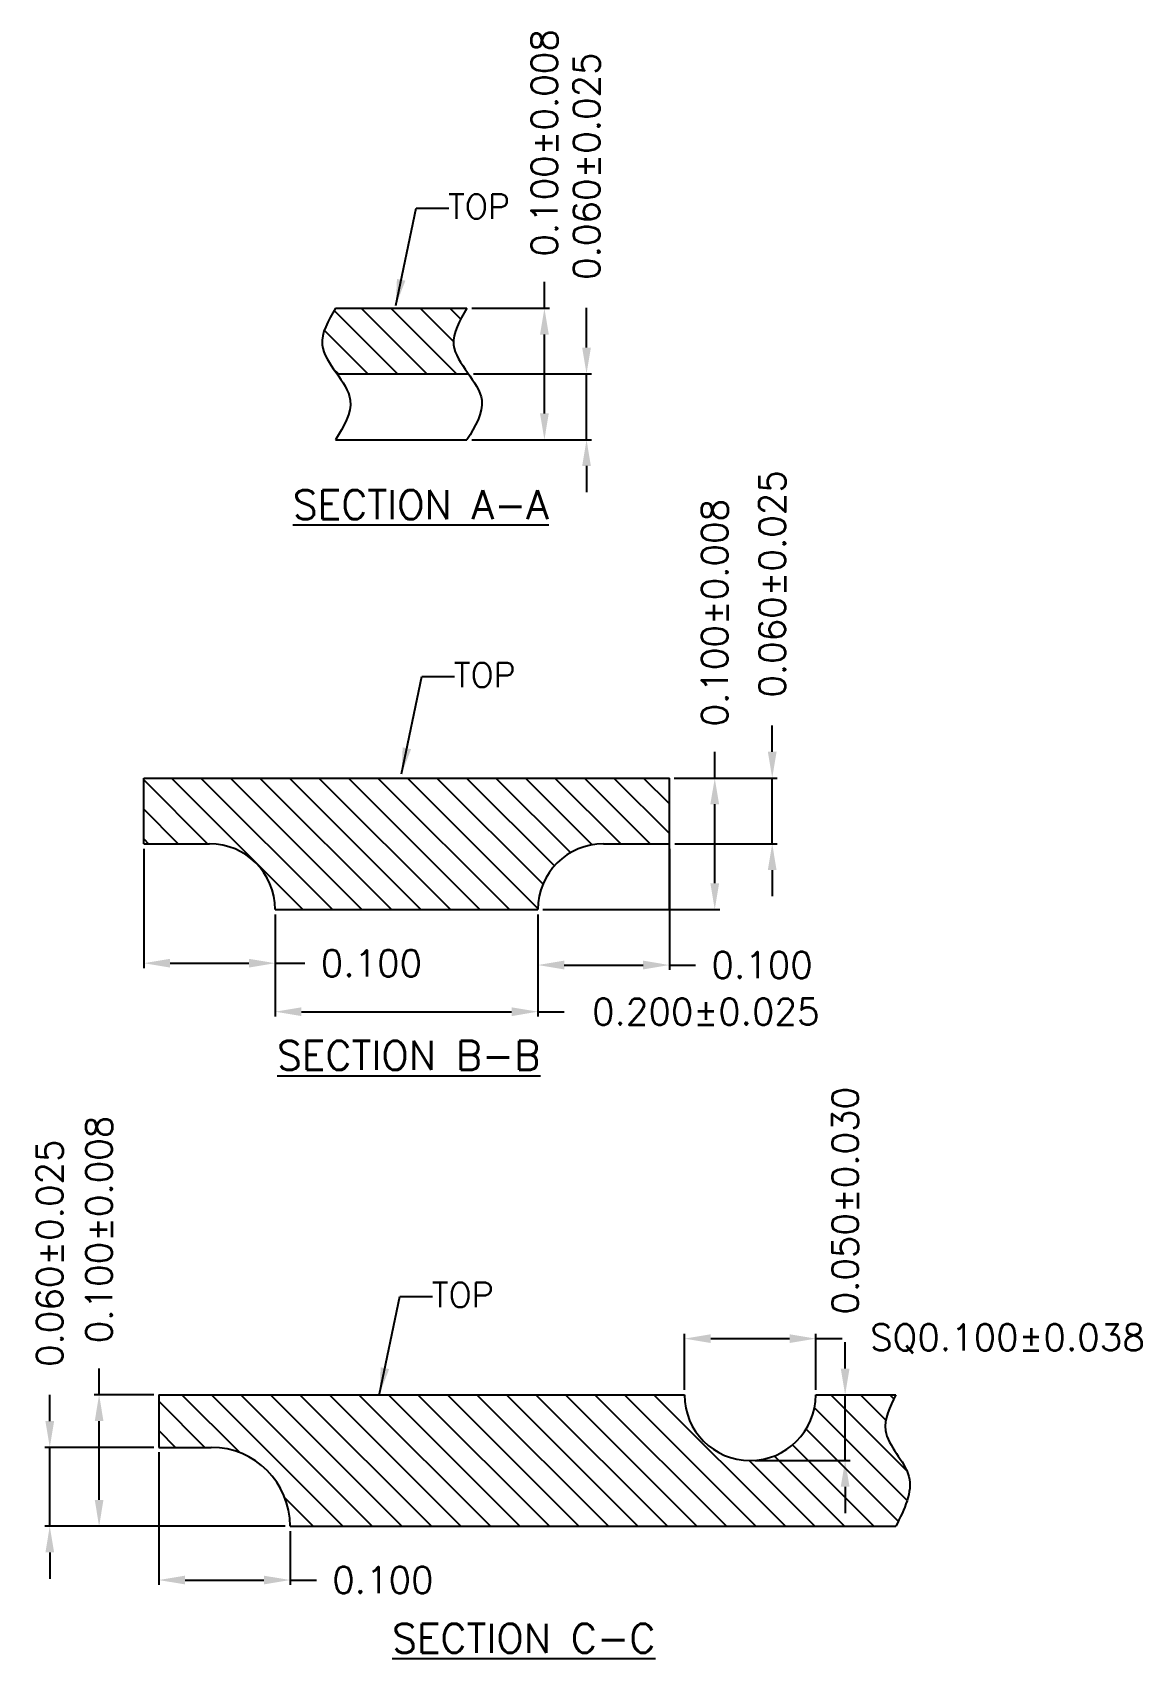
# Model space of a CAD drawing. Header units: millimetres. Extents: x 424.8 to 433.56, y 107.99 to 113.78.
# Drawn here: x 430.182 to 433.558, y 108.78 to 113.73 of the extents above; entities that cross this region are included whole.
import ezdxf

# ---------------------------------------------------------------- set-up
doc = ezdxf.new("R2010")
doc.units = ezdxf.units.MM
doc.header["$LTSCALE"] = 0.5
doc.header["$PDMODE"] = 98
doc.layers.add('1D', color=4, linetype='Continuous')
doc.styles.add('SIMPLEX', font='simplex.shx', dxfattribs={"bigfont": 'AllInOneBig.shx'})
doc.dimstyles.new('Standard4', dxfattribs={"dimtxt": 0.08, "dimasz": 0.08, "dimexe": 0.015, "dimexo": 0.015, "dimgap": 0.05, "dimtad": 1, "dimdec": 3, "dimlfac": 0.5, "dimrnd": 5e-06, "dimzin": 1, "dimtxsty": 'SIMPLEX', "dimcen": 0.1905, "dimclrd": 256, "dimclre": 256, "dimclrt": 256, "dimazin": 3, "dimtp": 0.03, "dimtm": 0.05, "dimtfac": 0.8, "dimtdec": 3, "dimtmove": 0, "dimatfit": 3, "dimfxl": 0.05, "dimtzin": 4, "dimlwd": -1, "dimlwe": -1})

# ---------------------------------------------------------------- blocks, each defined once
blk = doc.blocks.new('*D181')
at = {"ltscale": 0.1, "transparency": 16777216}
for p, q in [((431.8685, 112.7703), (431.8685, 112.8919)), ((431.5242, 112.6903), (431.8835, 112.6903)), ((431.8685, 112.4902), (431.8685, 112.6903)), ((431.5195, 112.4902), (431.8835, 112.4902)), ((431.8685, 112.4102), (431.8685, 112.3302))]:
    blk.add_line(p, q, dxfattribs=at)
for points in [[(431.8552, 112.7703), (431.8818, 112.7703), (431.8685, 112.6903)], [(431.8552, 112.4102), (431.8818, 112.4102), (431.8685, 112.4902)]]:
    blk.add_solid(points, dxfattribs=at)
at = {"layer": 'Defpoints', "color": 0, "ltscale": 0.1, "transparency": 16777216}
for p in [(431.5092, 112.6903), (431.8685, 112.6903), (431.5045, 112.4902)]:
    blk.add_point(p, dxfattribs=at)
at = {"ltscale": 0.1, "transparency": 16777216, "insert": (431.8685, 113.3229), "char_height": 0.08, "attachment_point": 5, "rotation": 90, "style": 'SIMPLEX'}
blk.add_mtext('\\A1;0.060%%P0.025', dxfattribs=at)
blk = doc.blocks.new('*D182')
at = {"ltscale": 0.1, "transparency": 16777216}
for p, q in [((431.7403, 112.8902), (431.7403, 112.9702)), ((431.5195, 112.8902), (431.7553, 112.8902)), ((431.7403, 112.5702), (431.7403, 112.8102)), ((431.5195, 112.4902), (431.7553, 112.4902))]:
    blk.add_line(p, q, dxfattribs=at)
for points in [[(431.7269, 112.8102), (431.7536, 112.8102), (431.7403, 112.8902)], [(431.7269, 112.5702), (431.7536, 112.5702), (431.7403, 112.4902)]]:
    blk.add_solid(points, dxfattribs=at)
at = {"layer": 'Defpoints', "color": 0, "ltscale": 0.1, "transparency": 16777216}
for p in [(431.5045, 112.8902), (431.5045, 112.4902), (431.7403, 112.4902)]:
    blk.add_point(p, dxfattribs=at)
at = {"ltscale": 0.1, "transparency": 16777216, "insert": (431.7403, 113.3935), "char_height": 0.08, "attachment_point": 5, "rotation": 90, "style": 'SIMPLEX'}
blk.add_mtext('\\A1;0.100%%p0.008', dxfattribs=at)
blk = doc.blocks.new('*D183')
at = {"ltscale": 0.1, "transparency": 16777216}
for p, q in [((432.4337, 111.5403), (432.4337, 111.6203)), ((432.1356, 111.4603), (432.4487, 111.4603)), ((432.4337, 111.2603), (432.4337, 111.4603)), ((432.1369, 111.2603), (432.4487, 111.2603)), ((432.4337, 111.1803), (432.4337, 111.1003))]:
    blk.add_line(p, q, dxfattribs=at)
for points in [[(432.4204, 111.5403), (432.447, 111.5403), (432.4337, 111.4603)], [(432.4204, 111.1803), (432.447, 111.1803), (432.4337, 111.2603)]]:
    blk.add_solid(points, dxfattribs=at)
at = {"layer": 'Defpoints', "color": 0, "ltscale": 0.1, "transparency": 16777216}
for p in [(432.1206, 111.4603), (432.4337, 111.4603), (432.1219, 111.2603)]:
    blk.add_point(p, dxfattribs=at)
at = {"ltscale": 0.1, "transparency": 16777216, "insert": (432.4337, 112.0512), "char_height": 0.08, "attachment_point": 5, "rotation": 90, "style": 'SIMPLEX'}
blk.add_mtext('\\A1;0.060%%P0.025', dxfattribs=at)
blk = doc.blocks.new('*D184')
at = {"ltscale": 0.1, "transparency": 16777216}
for p, q in [((432.2588, 111.4603), (432.2588, 111.5403)), ((432.1356, 111.4603), (432.2738, 111.4603)), ((432.2588, 111.1403), (432.2588, 111.3803)), ((431.7356, 111.0603), (432.2738, 111.0603))]:
    blk.add_line(p, q, dxfattribs=at)
for points in [[(432.2454, 111.3803), (432.2721, 111.3803), (432.2588, 111.4603)], [(432.2454, 111.1403), (432.2721, 111.1403), (432.2588, 111.0603)]]:
    blk.add_solid(points, dxfattribs=at)
at = {"layer": 'Defpoints', "color": 0, "ltscale": 0.1, "transparency": 16777216}
for p in [(432.1206, 111.4603), (431.7206, 111.0603), (432.2588, 111.0603)]:
    blk.add_point(p, dxfattribs=at)
at = {"ltscale": 0.1, "transparency": 16777216, "insert": (432.2588, 111.9636), "char_height": 0.08, "attachment_point": 5, "rotation": 90, "style": 'SIMPLEX'}
blk.add_mtext('\\A1;0.100%%p0.008', dxfattribs=at)
blk = doc.blocks.new('*D185')
at = {"ltscale": 0.1, "transparency": 16777216}
for p, q in [((430.2346, 109.503), (430.2346, 109.583)), ((430.5514, 109.423), (430.2196, 109.423)), ((430.2346, 109.183), (430.2346, 109.423)), ((430.9514, 109.183), (430.2196, 109.183)), ((430.2346, 109.103), (430.2346, 109.023))]:
    blk.add_line(p, q, dxfattribs=at)
for points in [[(430.2213, 109.503), (430.2479, 109.503), (430.2346, 109.423)], [(430.2213, 109.103), (430.2479, 109.103), (430.2346, 109.183)]]:
    blk.add_solid(points, dxfattribs=at)
at = {"layer": 'Defpoints', "color": 0, "ltscale": 0.1, "transparency": 16777216}
for p in [(430.2346, 109.423), (430.5664, 109.423), (430.9664, 109.183)]:
    blk.add_point(p, dxfattribs=at)
at = {"ltscale": 0.1, "transparency": 16777216, "insert": (430.2346, 110.0139), "char_height": 0.08, "attachment_point": 5, "rotation": 90, "style": 'SIMPLEX'}
blk.add_mtext('\\A1;0.060%%P0.025', dxfattribs=at)
blk = doc.blocks.new('*D186')
at = {"ltscale": 0.1, "transparency": 16777216}
for p, q in [((430.3848, 109.583), (430.3848, 109.663)), ((430.5514, 109.583), (430.3698, 109.583)), ((430.3848, 109.263), (430.3848, 109.503)), ((430.9514, 109.183), (430.3698, 109.183))]:
    blk.add_line(p, q, dxfattribs=at)
for points in [[(430.3715, 109.503), (430.3981, 109.503), (430.3848, 109.583)], [(430.3715, 109.263), (430.3981, 109.263), (430.3848, 109.183)]]:
    blk.add_solid(points, dxfattribs=at)
at = {"layer": 'Defpoints', "color": 0, "ltscale": 0.1, "transparency": 16777216}
for p in [(430.3848, 109.583), (430.5664, 109.583), (430.9664, 109.183)]:
    blk.add_point(p, dxfattribs=at)
at = {"ltscale": 0.1, "transparency": 16777216, "insert": (430.3848, 110.0863), "char_height": 0.08, "attachment_point": 5, "rotation": 90, "style": 'SIMPLEX'}
blk.add_mtext('\\A1;0.100%%p0.008', dxfattribs=at)
blk = doc.blocks.new('*D187')
at = {"ltscale": 0.1, "transparency": 16777216}
for p, q in [((430.5664, 109.408), (430.5664, 109.0041)), ((430.9664, 109.168), (430.9664, 109.0041)), ((430.6464, 109.0191), (430.8864, 109.0191)), ((430.9664, 109.0191), (431.0464, 109.0191))]:
    blk.add_line(p, q, dxfattribs=at)
for points in [[(430.6464, 109.0324), (430.6464, 109.0058), (430.5664, 109.0191)], [(430.8864, 109.0324), (430.8864, 109.0058), (430.9664, 109.0191)]]:
    blk.add_solid(points, dxfattribs=at)
at = {"layer": 'Defpoints', "color": 0, "ltscale": 0.1, "transparency": 16777216}
for p in [(430.5664, 109.423), (430.9664, 109.183), (430.5664, 109.0191)]:
    blk.add_point(p, dxfattribs=at)
at = {"ltscale": 0.1, "transparency": 16777216, "insert": (431.2488, 109.0191), "char_height": 0.08, "attachment_point": 5, "style": 'SIMPLEX'}
blk.add_mtext('\\A1;0.100', dxfattribs=at)
blk = doc.blocks.new('*D188')
at = {"ltscale": 0.1, "transparency": 16777216}
for p, q in [((430.9206, 111.0453), (430.9206, 110.7341)), ((431.7206, 111.0453), (431.7206, 110.7341)), ((431.0006, 110.7491), (431.6406, 110.7491)), ((431.7206, 110.7491), (431.8006, 110.7491))]:
    blk.add_line(p, q, dxfattribs=at)
for points in [[(431.0006, 110.7624), (431.0006, 110.7357), (430.9206, 110.7491)], [(431.6406, 110.7624), (431.6406, 110.7357), (431.7206, 110.7491)]]:
    blk.add_solid(points, dxfattribs=at)
at = {"layer": 'Defpoints', "color": 0, "ltscale": 0.1, "transparency": 16777216}
for p in [(430.9206, 111.0603), (431.7206, 111.0603), (431.7206, 110.7491)]:
    blk.add_point(p, dxfattribs=at)
at = {"ltscale": 0.1, "transparency": 16777216, "insert": (432.2315, 110.7491), "char_height": 0.08, "attachment_point": 5, "style": 'SIMPLEX'}
blk.add_mtext('\\A1;0.200%%p0.025', dxfattribs=at)
blk = doc.blocks.new('*D189')
at = {"ltscale": 0.1, "transparency": 16777216}
for p, q in [((430.5206, 111.2453), (430.5206, 110.8817)), ((430.9206, 111.0453), (430.9206, 110.8817)), ((430.6006, 110.8967), (430.8406, 110.8967)), ((430.9206, 110.8967), (431.0114, 110.8967))]:
    blk.add_line(p, q, dxfattribs=at)
for points in [[(430.6006, 110.91), (430.6006, 110.8834), (430.5206, 110.8967)], [(430.8406, 110.91), (430.8406, 110.8834), (430.9206, 110.8967)]]:
    blk.add_solid(points, dxfattribs=at)
at = {"layer": 'Defpoints', "color": 0, "ltscale": 0.1, "transparency": 16777216}
for p in [(430.5206, 111.2603), (430.9206, 111.0603), (430.9206, 110.8967)]:
    blk.add_point(p, dxfattribs=at)
at = {"ltscale": 0.1, "transparency": 16777216, "insert": (431.2138, 110.8967), "char_height": 0.08, "attachment_point": 5, "style": 'SIMPLEX'}
blk.add_mtext('\\A1;0.100', dxfattribs=at)
blk = doc.blocks.new('*D190')
at = {"ltscale": 0.1, "transparency": 16777216}
for p, q in [((432.1206, 111.2453), (432.1206, 110.8761)), ((431.7206, 111.0453), (431.7206, 110.8761)), ((431.8006, 110.8911), (432.0406, 110.8911)), ((432.1206, 110.8911), (432.2006, 110.8911))]:
    blk.add_line(p, q, dxfattribs=at)
for points in [[(431.8006, 110.9045), (431.8006, 110.8778), (431.7206, 110.8911)], [(432.0406, 110.9045), (432.0406, 110.8778), (432.1206, 110.8911)]]:
    blk.add_solid(points, dxfattribs=at)
at = {"layer": 'Defpoints', "color": 0, "ltscale": 0.1, "transparency": 16777216}
for p in [(432.1206, 111.2603), (431.7206, 111.0603), (432.1206, 110.8911)]:
    blk.add_point(p, dxfattribs=at)
at = {"ltscale": 0.1, "transparency": 16777216, "insert": (432.4029, 110.8911), "char_height": 0.08, "attachment_point": 5, "style": 'SIMPLEX'}
blk.add_mtext('\\A1;0.100', dxfattribs=at)
blk = doc.blocks.new('*D191')
at = {"ltscale": 0.1, "transparency": 16777216}
for p, q in [((432.1664, 109.598), (432.1664, 109.7689)), ((432.2464, 109.7539), (432.4864, 109.7539)), ((432.5664, 109.598), (432.5664, 109.7689)), ((432.5664, 109.7539), (432.6464, 109.7539))]:
    blk.add_line(p, q, dxfattribs=at)
for points in [[(432.2464, 109.7672), (432.2464, 109.7406), (432.1664, 109.7539)], [(432.4864, 109.7672), (432.4864, 109.7406), (432.5664, 109.7539)]]:
    blk.add_solid(points, dxfattribs=at)
at = {"layer": 'Defpoints', "color": 0, "ltscale": 0.1, "transparency": 16777216}
for p in [(432.5664, 109.7539), (432.1664, 109.583), (432.5664, 109.583)]:
    blk.add_point(p, dxfattribs=at)
at = {"ltscale": 0.1, "transparency": 16777216, "insert": (433.1497, 109.7539), "char_height": 0.08, "attachment_point": 5, "style": 'SIMPLEX'}
blk.add_mtext('\\A1;SQ0.100%%p0.038', dxfattribs=at)
blk = doc.blocks.new('*D192')
at = {"ltscale": 0.1, "transparency": 16777216}
for p, q in [((432.6557, 109.663), (432.6557, 109.743)), ((432.5814, 109.583), (432.6707, 109.583)), ((432.6557, 109.383), (432.6557, 109.583)), ((432.3814, 109.383), (432.6707, 109.383)), ((432.6557, 109.303), (432.6557, 109.223))]:
    blk.add_line(p, q, dxfattribs=at)
for points in [[(432.6423, 109.663), (432.669, 109.663), (432.6557, 109.583)], [(432.6423, 109.303), (432.669, 109.303), (432.6557, 109.383)]]:
    blk.add_solid(points, dxfattribs=at)
at = {"layer": 'Defpoints', "color": 0, "ltscale": 0.1, "transparency": 16777216}
for p in [(432.5664, 109.583), (432.6557, 109.583), (432.3664, 109.383)]:
    blk.add_point(p, dxfattribs=at)
at = {"ltscale": 0.1, "transparency": 16777216, "insert": (432.6557, 110.1739), "char_height": 0.08, "attachment_point": 5, "rotation": 90, "style": 'SIMPLEX'}
blk.add_mtext('\\A1;0.050%%P0.030', dxfattribs=at)

msp = doc.modelspace()

# ---------------------------------------------------------------- hatches: boundary and pattern name
at = {"ltscale": 0.1}
h = msp.add_hatch(dxfattribs=at)
h.set_pattern_fill('ANSI31', color=256, scale=0.02, angle=90, style=0)
h.set_pattern_definition([(135, (432.113404, 111.241046), (-0.0449013, -0.0449013), [])])
edge = h.paths.add_edge_path()
edge.add_spline(control_points=[(431.5092, 112.6903), (431.4885, 112.7196), (431.4414, 112.7836), (431.4823, 112.8527), (431.5045, 112.8902)], knot_values=[0, 0, 0, 0, 0.099631, 0.217852, 0.217852, 0.217852, 0.217852], degree=3, periodic=0)
edge.add_line((431.5045, 112.8902), (431.1045, 112.8902))
edge.add_spline(control_points=[(431.1045, 112.8902), (431.0823, 112.8527), (431.0414, 112.7836), (431.0885, 112.7196), (431.1092, 112.6903)], knot_values=[0, 0, 0, 0, 0.11822, 0.217852, 0.217852, 0.217852, 0.217852], degree=3, periodic=0)
edge.add_line((431.1092, 112.6903), (431.5092, 112.6903))
h = msp.add_hatch(dxfattribs=at)
h.set_pattern_fill('ANSI31', color=256, scale=0.02, angle=90, style=0)
h.set_pattern_definition([(135, (430.69909, 111.18656), (-0.0449013, -0.0449013), [])])
h.paths.add_polyline_path([(432.1206, 111.4603), (430.5206, 111.4603), (430.5206, 111.2603), (430.7206, 111.2603, -0.414214), (430.9206, 111.0603), (431.7206, 111.0603, -0.414214), (431.9206, 111.2603), (432.1206, 111.2603)])
h = msp.add_hatch(dxfattribs=at)
h.set_pattern_fill('ANSI31', color=256, scale=0.02, angle=90, style=0)
h.set_pattern_definition([(135, (430.88301, 111.402235), (-0.0449013, -0.0449013), [])])
edge = h.paths.add_edge_path()
edge.add_spline(control_points=[(432.8099, 109.183), (432.8359, 109.2348), (432.8881, 109.3386), (432.7485, 109.4579), (432.7918, 109.5461), (432.8099, 109.583)], knot_values=[0, 0, 0, 0, 0.156504, 0.313572, 0.426381, 0.426381, 0.426381, 0.426381], degree=3, periodic=0)
edge.add_line((432.8099, 109.583), (432.5664, 109.583))
edge.add_arc((432.3664, 109.583), 0.2, 270, 360, ccw=False)
edge.add_arc((432.3664, 109.583), 0.2, 180, 270, ccw=False)
edge.add_line((432.1664, 109.583), (430.5664, 109.583))
edge.add_line((430.5664, 109.583), (430.5664, 109.423))
edge.add_line((430.5664, 109.423), (430.7264, 109.423))
edge.add_arc((430.7264, 109.183), 0.24, 360, 90, ccw=False)
edge.add_line((430.9664, 109.183), (432.8099, 109.183))

# ---------------------------------------------------------------- linework, layer by layer
for p, q in [((431.1045, 112.8902), (431.5045, 112.8902)), ((431.1092, 112.6903), (431.5092, 112.6903)), ((431.1045, 112.4902), (431.5045, 112.4902)), ((430.5206, 111.4603), (432.1206, 111.4603)), ((430.5206, 111.2603), (430.5206, 111.4603)), ((430.9806, 111.4603), (430.9806, 111.4603)), ((431.6606, 111.4603), (431.6606, 111.4603)), ((432.1206, 111.0603), (432.1206, 111.4603)), ((430.5206, 111.2603), (430.7206, 111.2603)), ((431.9206, 111.2603), (432.1206, 111.2603)), ((430.9206, 111.0603), (431.7206, 111.0603)), ((430.9206, 111.0603), (430.9206, 111.0603)), ((431.7206, 111.0603), (431.7206, 111.0603)), ((430.5664, 109.583), (432.1664, 109.583)), ((432.1664, 109.583), (432.1664, 109.583)), ((432.5664, 109.583), (432.5664, 109.583)), ((432.5664, 109.583), (432.8099, 109.583)), ((430.5664, 109.423), (430.7264, 109.423)), ((432.3664, 109.383), (432.3664, 109.383)), ((430.9664, 109.183), (432.8099, 109.183))]:
    msp.add_line(p, q, dxfattribs=at)
at = {"color": 0, "ltscale": 0.1}
for p, q in [((430.5664, 109.583), (430.5664, 109.423)), ((430.9664, 109.183), (430.9664, 109.183))]:
    msp.add_line(p, q, dxfattribs=at)
at = {"ltscale": 0.1}
for centre, radius, start, end in [((430.7206, 111.0603), 0.2, 0, 90), ((431.9206, 111.0603), 0.2, 90, 180), ((432.3664, 109.583), 0.2, 180, 270), ((432.3664, 109.583), 0.2, 270, 0), ((430.7264, 109.183), 0.24, 360, 90)]:
    msp.add_arc(centre, radius, start, end, dxfattribs=at)
for points, knots in [([(431.1045, 112.8902), (431.0823, 112.8527), (431.0246, 112.7551), (431.1912, 112.6314), (431.1294, 112.5308), (431.1045, 112.4902)], [0, 0, 0, 0, 0.1182205, 0.3075469, 0.4358331, 0.4358331, 0.4358331, 0.4358331]), ([(431.5045, 112.8902), (431.4823, 112.8527), (431.4246, 112.7551), (431.5912, 112.6314), (431.5294, 112.5308), (431.5045, 112.4902)], [0, 0, 0, 0, 0.1182205, 0.3075469, 0.4358331, 0.4358331, 0.4358331, 0.4358331]), ([(432.8099, 109.583), (432.7918, 109.5461), (432.7485, 109.4579), (432.8881, 109.3386), (432.8359, 109.2348), (432.8099, 109.183)], [0, 0, 0, 0, 0.1128098, 0.2698773, 0.4263814, 0.4263814, 0.4263814, 0.4263814])]:
    msp.add_open_spline(points, degree=3, knots=knots, dxfattribs=at)

# ---------------------------------------------------------------- texts
at = {"layer": '1D', "linetype": 'ByBlock', "attachment_point": 5, "style": 'SIMPLEX'}
for s, insert, char_height in [('TOP', (431.5412, 113.1999), 0.07478), ('{\\LSECTION A-A}', (431.364, 112.2926), 0.08823), ('TOP', (431.5586, 111.774), 0.07478), ('{\\LSECTION B-B}', (431.3272, 110.6158), 0.08823), ('TOP', (431.4918, 109.887), 0.07478), ('{\\LSECTION C-C}', (431.6773, 108.8421), 0.08823)]:
    msp.add_mtext(s, dxfattribs=dict(at, insert=insert, char_height=char_height))

# ---------------------------------------------------------------- dimensions: what is measured, and where the dimension line sits
at = {"color": 1, "ltscale": 0.1}
for base, p1, p2, text, picture, middle in [((431.7403, 112.4902), (431.5045, 112.8902), (431.5045, 112.4902), '0.100%%p0.008', '*D182', (431.7403, 113.3935)), ((431.8685, 112.6903), (431.5045, 112.4902), (431.5092, 112.6903), '0.060%%P0.025', '*D181', (431.8685, 113.3229)), ((432.4337, 111.4603), (432.1219, 111.2603), (432.1206, 111.4603), '0.060%%P0.025', '*D183', (432.4337, 112.0512)), ((432.2588, 111.0603), (432.1206, 111.4603), (431.7206, 111.0603), '0.100%%p0.008', '*D184', (432.2588, 111.9636)), ((430.3848, 109.583), (430.9664, 109.183), (430.5664, 109.583), '0.100%%p0.008', '*D186', (430.3848, 110.0863)), ((430.2346, 109.423), (430.9664, 109.183), (430.5664, 109.423), '0.060%%P0.025', '*D185', (430.2346, 110.0139))]:
    dim = msp.add_linear_dim(base=base, p1=p1, p2=p2, angle=90, text=text, dimstyle='Standard4', dxfattribs=at)
    dim.commit()
    dim.dimension.update_dxf_attribs({"geometry": picture, "text_midpoint": middle, "dimtype": 160})
at = {"ltscale": 0.1}
for base, p1, p2, text, picture, middle in [((430.9206, 110.8967), (430.5206, 111.2603), (430.9206, 111.0603), '0.100', '*D189', (431.2138, 110.8967)), ((432.1206, 110.8911), (431.7206, 111.0603), (432.1206, 111.2603), '0.100', '*D190', (432.4029, 110.8911)), ((431.7206, 110.7491), (430.9206, 111.0603), (431.7206, 111.0603), '0.200%%p0.025', '*D188', (432.2315, 110.7491))]:
    dim = msp.add_linear_dim(base=base, p1=p1, p2=p2, text=text, dimstyle='Standard4', dxfattribs=at)
    dim.commit()
    dim.dimension.update_dxf_attribs({"geometry": picture, "text_midpoint": middle, "dimtype": 160})
dim = msp.add_linear_dim(base=(432.6557, 109.583), p1=(432.3664, 109.383), p2=(432.5664, 109.583), angle=90, text='0.050%%P0.030', dimstyle='Standard4', dxfattribs=at)
dim.commit()
dim.dimension.update_dxf_attribs({"geometry": '*D192', "text_midpoint": (432.6557, 110.1739)})
dim = msp.add_linear_dim(base=(432.5664, 109.7539), p1=(432.1664, 109.583), p2=(432.5664, 109.583), text='SQ0.100%%p0.038', dimstyle='Standard4', dxfattribs=at)
dim.commit()
dim.dimension.update_dxf_attribs({"geometry": '*D191', "text_midpoint": (433.1497, 109.7539)})
at = {"color": 1, "ltscale": 0.1}
dim = msp.add_linear_dim(base=(430.5664, 109.0191), p1=(430.9664, 109.183), p2=(430.5664, 109.423), text='0.100', dimstyle='Standard4', dxfattribs=at)
dim.commit()
dim.dimension.update_dxf_attribs({"geometry": '*D187', "text_midpoint": (431.2488, 109.0191), "dimtype": 160})

# ---------------------------------------------------------------- leaders
at = {"layer": '1D', "color": 4, "ltscale": 0.1}
for points in [[(431.2879, 112.8986), (431.3498, 113.1951), (431.4491, 113.1951)], [(431.3053, 111.4727), (431.3672, 111.7692), (431.4664, 111.7692)], [(431.2385, 109.5857), (431.3004, 109.8822), (431.3996, 109.8822)]]:
    msp.add_leader(points, dimstyle='Standard4', override={"dimgap": 0.027, "dimtad": 0}, dxfattribs=at)

doc.saveas('drawing.dxf')
